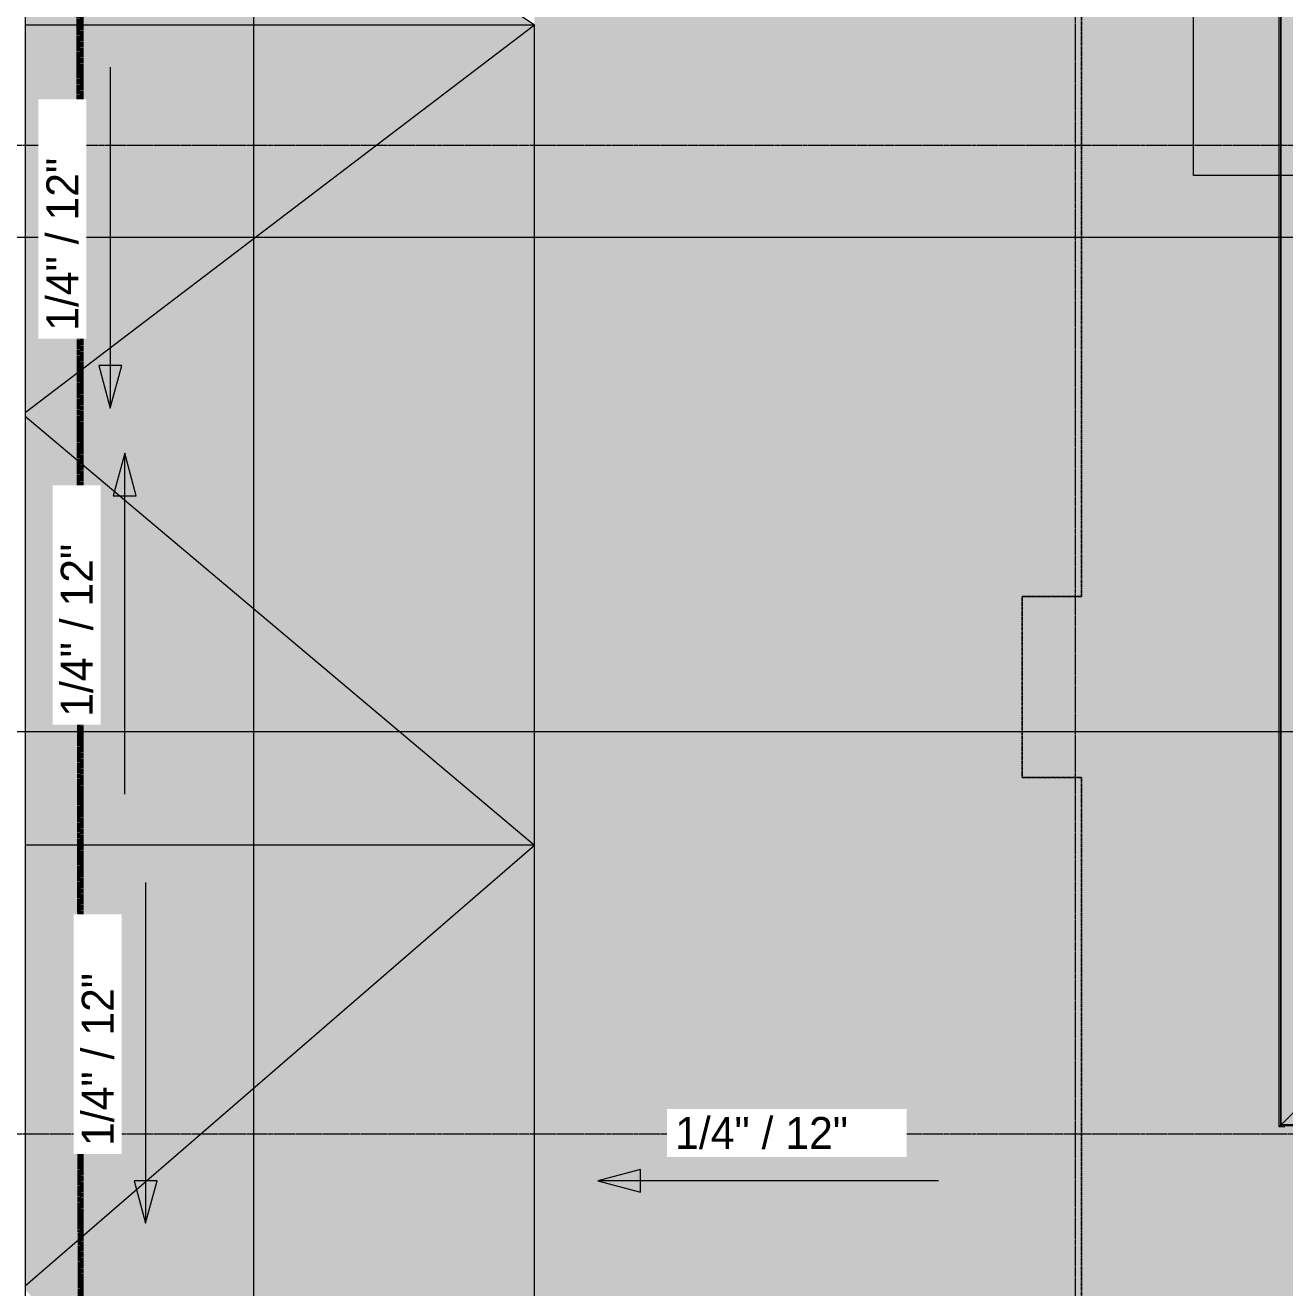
# Model space of a CAD drawing. Header units: inches. Extents: x -4254 to -1719, y 9514 to 12654.
# Drawn here: x -3851.1 to -3407.7, y 10785.1 to 11229.5 of the extents above; entities that cross this region are included whole.
import ezdxf

# ---------------------------------------------------------------- set-up
doc = ezdxf.new("R2010")
doc.units = ezdxf.units.IN
doc.header["$MEASUREMENT"] = 0
for name, pattern in [('Aligning Line 1_8_', [0.25, 0.125, -0.125]), ('Dash 1_16_', [0.125, 0.0625, -0.0625]), ('Double Dash 3_8_', [1, 0.375, -0.125, 0.125, -0.125, 0.125, -0.125]), ('Grid Line 1_2_', [0.875, 0.5, -0.125, 0.125, -0.125])]:
    doc.linetypes.add(name, pattern=pattern)
for name, color, linetype, lineweight in [('0-1', 7, 'Continuous', 5), ('0-3', 147, 'Aligning Line 1_8_', 9), ('A-FLOR-5', 8, 'Continuous', 5), ('A-FLOR-6', 7, 'Dash 1_16_', 9), ('A-ROOF', 132, 'Continuous', 13), ('A-ROOF-1', 8, 'Continuous', 5), ('A-ROOF-2', 132, 'Continuous', 5), ('A-ROOF-3', 7, 'Dash 1_16_', 9), ('A-WALL', 113, 'Continuous', 13), ('C-PROP-LINE', 91, 'Double Dash 3_8_', 50), ('C-PROP-LINE-1', 130, 'Double Dash 3_8_', 50), ('G-ANNO-DIMS', 111, 'Continuous', 9), ('G-ANNO-SYMB-2', 111, 'Continuous', 9), ('S-GRID-1', 1, 'Grid Line 1_2_', 9)]:
    doc.layers.add(name, color=color, linetype=linetype, lineweight=lineweight)
doc.styles.add('Century Gothic_1', font='ufonts.com_century-gothic.ttf', dxfattribs={"height": 11.25})

# ---------------------------------------------------------------- blocks, each defined once
blk = doc.blocks.new('Family - ___-1870574-FLOOR PLAN - ROOF')
at = {"layer": 'C-PROP-LINE-1'}
blk.add_line((-3831.16, 10010.09), (-3831.16, 12088.59), dxfattribs=at)
blk = doc.blocks.new('CTR - 1st Phase - Common Walls_rvt-1-FLOOR PLAN - ROOF')
at = {"layer": '0-3'}
blk.add_blockref('Family - ___-1870574-FLOOR PLAN - ROOF', (0, 0), dxfattribs=at)
blk = doc.blocks.new('Basic Wall _ EXT - FIBER CEMENT - SMALL - ___-2145932-FLOOR PLAN - ROOF')
at = {"layer": 'A-WALL'}
for points in [[(-3409.66, 10841.78), (-3409.19, 10842.27), (-3409.19, 11256.53), (-3409.66, 11257), (-3409.66, 10841.92)], [(-3409.15, 10842.29), (-3408.93, 10842.56), (-3408.97, 11256.31), (-3409.15, 11256.42), (-3409.15, 10842.3)], [(-3408.93, 10842.51), (-3393.48, 10857.95), (-3393.48, 11240.83), (-3408.93, 11256.22), (-3408.93, 10842.51)], [(-3409.19, 10842.25), (-3409.15, 10842.3), (-3409.19, 10842.27)]]:
    blk.add_hatch(color=256, dxfattribs=at).paths.add_polyline_path(points, flags=0)
for p, q in [((-3409.66, 11257), (-3409.19, 11256.53)), ((-3409.66, 10841.78), (-3409.66, 11257)), ((-3409.15, 11256.49), (-3409.15, 10842.29)), ((-3408.93, 11256.27), (-3393.48, 11240.83)), ((-3408.93, 10842.51), (-3408.93, 11256.27)), ((-3393.48, 10857.95), (-3393.48, 11240.83)), ((-3393.48, 10857.95), (-3408.93, 10842.51)), ((-3409.19, 10842.25), (-3409.66, 10841.78))]:
    blk.add_line(p, q, dxfattribs=at)
at = {"layer": 'A-WALL', "flags": 128}
for points in [[(-3409.19, 11256.53), (-3409.16, 11256.5), (-3409.15, 11256.49), (-3409.15, 11256.49)], [(-3409.15, 11256.49), (-3409.14, 11256.48), (-3409.12, 11256.46), (-3409.08, 11256.42), (-3409.04, 11256.38), (-3408.98, 11256.32), (-3408.93, 11256.27)], [(-3408.93, 10842.51), (-3408.98, 10842.45), (-3409.04, 10842.4), (-3409.08, 10842.36), (-3409.12, 10842.32), (-3409.14, 10842.3), (-3409.15, 10842.29)], [(-3409.15, 10842.29), (-3409.15, 10842.29), (-3409.16, 10842.27), (-3409.19, 10842.25)]]:
    blk.add_lwpolyline(points, dxfattribs=at)
blk = doc.blocks.new('Basic Wall _ EXT - FIBER CEMENT - SMALL - ___-2145933-FLOOR PLAN - ROOF')
at = {"layer": 'A-WALL'}
for points in [[(-2721.34, 10842.51), (-2076.8, 10842.52), (-2061.36, 10857.95), (-3393.48, 10857.95), (-3408.93, 10842.51), (-2729.79, 10842.51)], [(-3101.24, 10842.29), (-2076.99, 10842.32), (-2076.86, 10842.51), (-3408.93, 10842.51), (-3409.08, 10842.29), (-3109.68, 10842.29)], [(-3409.53, 10841.78), (-3407.67, 10841.78), (-3407.67, 10841.92), (-3194.1, 10841.92), (-2077.4, 10841.92), (-2077.06, 10842.25), (-3409.23, 10842.21), (-3409.66, 10841.78), (-3409.55, 10841.78)]]:
    blk.add_hatch(color=256, dxfattribs=at).paths.add_polyline_path(points, flags=0)
for p, q in [((-3408.93, 10842.51), (-3393.48, 10857.95)), ((-2076.8, 10842.51), (-3408.93, 10842.51)), ((-3409.66, 10841.78), (-3409.19, 10842.25)), ((-3407.67, 10841.78), (-3409.66, 10841.78)), ((-3409.15, 10842.29), (-2077.02, 10842.29))]:
    blk.add_line(p, q, dxfattribs=at)
at = {"layer": 'A-WALL', "flags": 128}
for points in [[(-3409.15, 10842.29), (-3409.14, 10842.3), (-3409.12, 10842.32), (-3409.08, 10842.36), (-3409.04, 10842.4), (-3408.98, 10842.45), (-3408.93, 10842.51)], [(-3409.19, 10842.25), (-3409.16, 10842.27), (-3409.15, 10842.29), (-3409.15, 10842.29)]]:
    blk.add_lwpolyline(points, dxfattribs=at)
blk = doc.blocks.new('Basic Wall _ EXT - FIBER CEMENT - SMALL - ___-2145935-FLOOR PLAN - ROOF')
at = {"layer": 'A-WALL'}
blk.add_line((-3851.11, 12108.98), (-3851.11, 9989.8), dxfattribs=at)
blk = doc.blocks.new('Family - ___-1878392-FLOOR PLAN - ROOF')
at = {"layer": 'C-PROP-LINE'}
blk.add_line((-3833.41, 12088.69), (-3830.99, 9768.08), dxfattribs=at)

msp = doc.modelspace()

# ---------------------------------------------------------------- hatches: boundary and pattern name
at = {"layer": 'A-FLOR-5'}
msp.add_hatch(color=256, dxfattribs=at).paths.add_polyline_path([(-3500.17, 10350.34), (-3407.67, 10350.34), (-3407.67, 10841.78), (-3409.66, 10841.78), (-3409.66, 11257), (-3407.67, 11257), (-3407.67, 11748.44), (-3500.17, 11748.44), (-3500.17, 11684.74), (-3479.22, 11684.74), (-3479.22, 11546.99), (-3499.32, 11546.99), (-3499.32, 11377.54), (-3479.22, 11377.54), (-3479.22, 11028.44), (-3500.17, 11028.44), (-3500.17, 10964.74), (-3479.22, 10964.74), (-3479.22, 10711.64), (-3500.17, 10711.64), (-3500.17, 10647.94), (-3479.22, 10647.94), (-3479.22, 10414.04), (-3500.17, 10414.04), (-3500.17, 10359.94)], flags=0)
at = {"layer": 'A-ROOF-1'}
h = msp.add_hatch(color=256, dxfattribs=at)
h.paths.add_polyline_path([(-3671.85, 10350.34), (-3500.17, 10350.34), (-3500.17, 10414.04), (-3479.22, 10414.04), (-3479.22, 10647.94), (-3500.17, 10647.94), (-3500.17, 10711.64), (-3479.22, 10711.64), (-3479.22, 10964.74), (-3500.17, 10964.74), (-3500.17, 11028.44), (-3479.22, 11028.44), (-3479.22, 11377.54), (-3500.17, 11377.54), (-3500.17, 11426.99), (-3595.32, 11426.99), (-3595.32, 11546.99), (-3479.22, 11546.99), (-3479.22, 11684.74), (-3500.17, 11684.74), (-3500.17, 11748.44), (-3671.85, 11748.44), (-3671.85, 10359.94)], flags=0)
h.paths.add_polyline_path([(-3643.75, 11462.6), (-3643.75, 11494.6), (-3611.76, 11494.6), (-3611.76, 11492.35), (-3610.23, 11492.35), (-3610.23, 11464.85), (-3611.76, 11464.85), (-3611.76, 11462.6), (-3640.51, 11462.6)], flags=0)
msp.add_hatch(color=256, dxfattribs=at).paths.add_polyline_path([(-3851.11, 10168.69), (-2077.53, 10168.69), (-2077.53, 10831.78), (-2077.4, 10841.92), (-3407.67, 10841.92), (-3407.67, 10450.41), (-3269.77, 10450.41), (-3269.77, 10471.64), (-3206.07, 10471.64), (-3206.07, 10450.69), (-3087.37, 10450.69), (-3087.37, 10471.64), (-3023.67, 10471.64), (-3023.67, 10450.69), (-2780.17, 10450.69), (-2780.17, 10471.64), (-2649.27, 10471.64), (-2649.27, 10450.41), (-2504.49, 10450.41), (-2490.13, 10464.78), (-2440.67, 10415.33), (-2493.02, 10362.97), (-2510.94, 10380.89), (-2524.7, 10380.89), (-2524.7, 10245.59), (-2636.17, 10245.59), (-2636.17, 10380.89), (-2735.45, 10380.89), (-2735.45, 10359.94), (-2799.15, 10359.94), (-2799.15, 10380.89), (-3071.67, 10380.89), (-3071.67, 10359.94), (-3202.57, 10359.94), (-3202.57, 10380.89), (-3407.67, 10380.89), (-3407.67, 10350.34), (-3851.11, 10350.34), (-3851.11, 10168.78)], flags=0)
at = {"layer": 'A-ROOF-2'}
for points in [[(-3835.7, 11229.49), (-3671.85, 11229.49), (-3851.11, 11350.54), (-3851.11, 11229.49), (-3844.14, 11229.49)], [(-3671.85, 10940.96), (-3671.85, 11229.49), (-3851.11, 11093.11), (-3851.11, 11091.93), (-3730.51, 10990.36)], [(-3851.11, 11093.11), (-3671.85, 11229.49), (-3851.11, 11229.49), (-3851.11, 11094.75)], [(-3844.14, 10940.96), (-3671.85, 10940.96), (-3851.11, 11091.93), (-3851.11, 10940.96)], [(-3851.11, 10785.85), (-3671.85, 10940.96), (-3851.11, 10940.96), (-3851.11, 10793.36)], [(-3671.85, 10588.59), (-3671.85, 10940.96), (-3851.11, 10785.85), (-3851.11, 10784.41), (-3698.91, 10618.15)]]:
    msp.add_hatch(color=256, dxfattribs=at).paths.add_polyline_path(points, flags=0)
at = {"layer": 'G-ANNO-DIMS'}
for points in [[(-3821.18, 11094.72), (-3817.16, 11109.72), (-3825.2, 11109.72)], [(-3816.11, 11078.87), (-3820.13, 11063.87), (-3812.09, 11063.87)], [(-3649.54, 10822.75), (-3634.54, 10818.73), (-3634.54, 10826.77)], [(-3808.72, 10807.81), (-3804.7, 10822.81), (-3812.74, 10822.81)]]:
    msp.add_hatch(color=256, dxfattribs=at).paths.add_polyline_path(points, flags=0)

# ---------------------------------------------------------------- linework, layer by layer
at = {"layer": 'A-FLOR-6'}
for p, q in [((-3479.22, 11377.54), (-3479.22, 11028.44)), ((-3479.22, 11028.44), (-3500.17, 11028.44)), ((-3500.17, 11028.44), (-3500.17, 10964.74)), ((-3500.17, 10964.74), (-3479.22, 10964.74)), ((-3479.22, 10964.74), (-3479.22, 10711.64))]:
    msp.add_line(p, q, dxfattribs=at)
at = {"layer": 'A-ROOF'}
for p, q in [((-3671.85, 11229.49), (-3851.11, 11350.54)), ((-3671.85, 11229.49), (-3851.11, 11093.11)), ((-3671.85, 11229.49), (-3851.11, 11229.49)), ((-3671.85, 10940.96), (-3671.85, 11229.49)), ((-3851.11, 11091.93), (-3671.85, 10940.96)), ((-3851.11, 10785.85), (-3671.85, 10940.96)), ((-3671.85, 10940.96), (-3851.11, 10940.96)), ((-3671.85, 10588.59), (-3671.85, 10940.96))]:
    msp.add_line(p, q, dxfattribs=at)
at = {"layer": 'A-ROOF-3'}
for p, q in [((-3479.22, 11028.44), (-3479.22, 11377.54)), ((-3500.17, 10964.74), (-3500.17, 11028.44)), ((-3500.17, 11028.44), (-3479.22, 11028.44)), ((-3479.22, 10964.74), (-3500.17, 10964.74)), ((-3479.22, 10711.64), (-3479.22, 10964.74))]:
    msp.add_line(p, q, dxfattribs=at)
at = {"layer": 'G-ANNO-DIMS'}
for p, q in [((-3821.18, 11214.72), (-3821.18, 11094.72)), ((-3817.16, 11109.72), (-3825.2, 11109.72)), ((-3825.2, 11109.72), (-3821.18, 11094.72)), ((-3821.18, 11094.72), (-3817.16, 11109.72)), ((-3816.11, 11078.87), (-3820.13, 11063.87)), ((-3812.09, 11063.87), (-3816.11, 11078.87)), ((-3816.11, 10958.87), (-3816.11, 11078.87)), ((-3820.13, 11063.87), (-3812.09, 11063.87)), ((-3808.72, 10927.81), (-3808.72, 10807.81)), ((-3634.54, 10826.77), (-3649.54, 10822.75)), ((-3634.54, 10818.73), (-3634.54, 10826.77)), ((-3804.7, 10822.81), (-3812.74, 10822.81)), ((-3812.74, 10822.81), (-3808.72, 10807.81)), ((-3808.72, 10807.81), (-3804.7, 10822.81)), ((-3649.54, 10822.75), (-3634.54, 10818.73)), ((-3529.54, 10822.75), (-3649.54, 10822.75))]:
    msp.add_line(p, q, dxfattribs=at)
at = {"layer": 'G-ANNO-SYMB-2'}
for p, q in [((-3770.72, 12581.73), (-3770.72, 9586.24)), ((-3439.75, 11176.61), (-3439.75, 11478.6)), ((-1869.92, 11176.61), (-3439.75, 11176.61)), ((-1790.96, 11154.74), (-4071.96, 11154.74)), ((-1790.96, 10980.74), (-4071.96, 10980.74))]:
    msp.add_line(p, q, dxfattribs=at)
at = {"layer": 'S-GRID-1'}
for p, q in [((-3481.32, 9836.18), (-3481.32, 12413.74)), ((-1790.02, 11187.19), (-4192.9, 11187.19)), ((-1790.02, 10839.19), (-4192.9, 10839.19))]:
    msp.add_line(p, q, dxfattribs=at)

# ---------------------------------------------------------------- block references
at = {"layer": '0-1'}
msp.add_blockref('CTR - 1st Phase - Common Walls_rvt-1-FLOOR PLAN - ROOF', (0, 0), dxfattribs=at)
at = {"layer": 'A-WALL'}
for name in ['Basic Wall _ EXT - FIBER CEMENT - SMALL - ___-2145935-FLOOR PLAN - ROOF', 'Basic Wall _ EXT - FIBER CEMENT - SMALL - ___-2145932-FLOOR PLAN - ROOF', 'Basic Wall _ EXT - FIBER CEMENT - SMALL - ___-2145933-FLOOR PLAN - ROOF']:
    msp.add_blockref(name, (0, 0), dxfattribs=at)
at = {"layer": 'C-PROP-LINE'}
msp.add_blockref('Family - ___-1878392-FLOOR PLAN - ROOF', (0, 0), dxfattribs=at)

# ---------------------------------------------------------------- next in the draw order: texts
at = {"layer": 'G-ANNO-DIMS', "char_height": 11.25, "width": 78.6544, "attachment_point": 1, "rotation": 90, "line_spacing_factor": 0.984502, "style": 'Century Gothic_1', "bg_fill": 3, "box_fill_scale": 1.25, "bg_fill_color": 256, "bg_fill_true_color": 13158600, "bg_fill_transparency": 0}
for insert in [(-3843.66, 11121.95), (-3838.59, 10986.09), (-3831.2, 10835.04)]:
    msp.add_mtext('1/4" / 12"', dxfattribs=dict(at, insert=insert))
at = {"layer": 'G-ANNO-DIMS', "insert": (-3622.31, 10845.23), "char_height": 11.25, "width": 78.6544, "attachment_point": 1, "line_spacing_factor": 0.984502, "style": 'Century Gothic_1', "bg_fill": 3, "box_fill_scale": 1.25, "bg_fill_color": 256, "bg_fill_true_color": 13158600, "bg_fill_transparency": 0}
msp.add_mtext('1/4" / 12"', dxfattribs=at)

doc.saveas('drawing.dxf')
